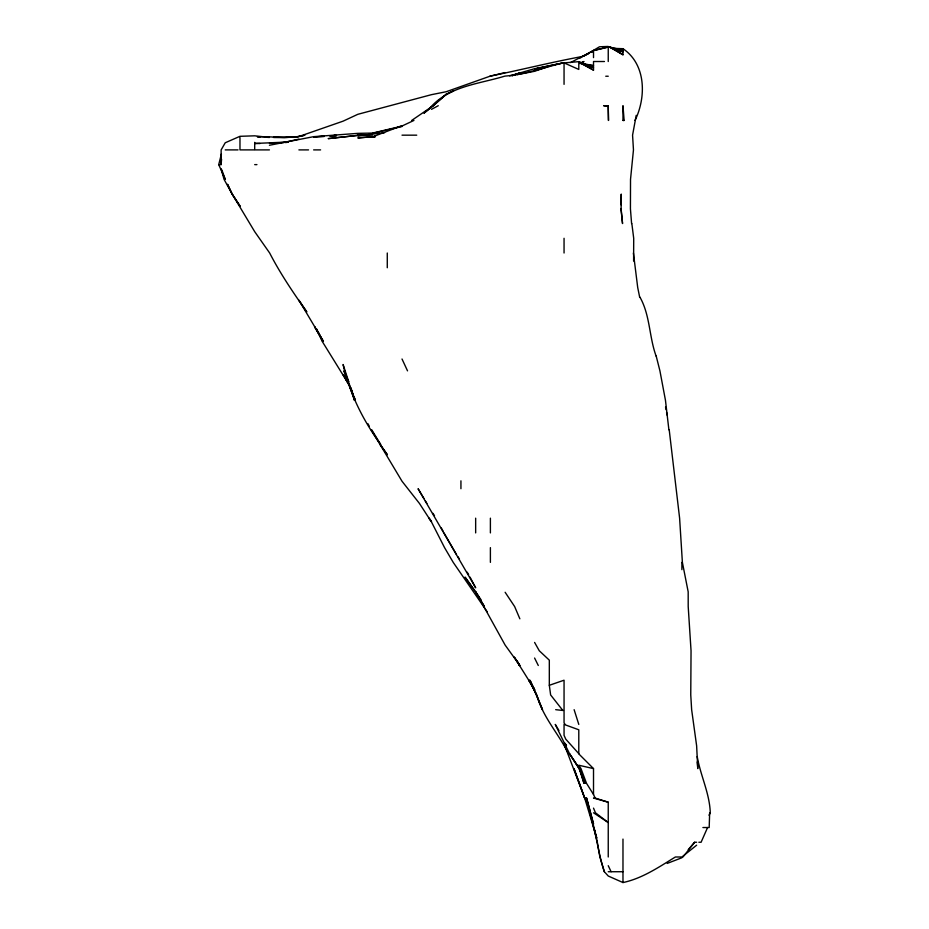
<?xml version="1.0" encoding="UTF-8"?>
<svg xmlns="http://www.w3.org/2000/svg" width="929" height="929" viewBox="0 0 929 929"><rect width="100%" height="100%" fill="white"/><g stroke="black" fill="none" stroke-linecap="round" stroke-linejoin="round"><path stroke-width="1.39" d="M221.427 153.912L218.721 164.63L221.067 164.63L221.148 149.894L225.236 142.764L239.972 136.308L254.697 135.82L269.433 137.422L265.415 137.26M621.048 204.81L621.246 194.091L621.118 208.816L622.546 223.552L620.978 208.816M633.613 261.049L633.706 238.288L631.836 223.552M221.067 164.63L221.578 159.277M636.214 115.347L632.568 135.169L633.462 149.894L630.524 179.355L630.431 208.816L631.592 223.552M635.018 120.433C646.27 97.394 646.294 64.438 622.976 48.691L612.257 48.331M707.573 827.53L701.093 842.255L698.863 842.255M709.024 815.256L710.279 812.794C709.628 793.273 700.478 775.576 697.214 756.554M682.989 856.991L694.613 842.255L696.634 842.255M688.25 849.629L694.613 842.255M429.372 108.693C448.173 86.165 478.261 84.167 504.447 76.236L505.132 76.085C525.442 74.413 544.406 67.376 564.054 62.707L564.054 84.353M424.112 112.99L433.204 105.709L424.112 113.071M591.297 52.419L593.515 50.596L608.24 47.019L593.515 50.549L570.569 62.557M696.634 845.204L681.898 856.991L675.383 856.991C658.858 867.105 642.206 878.509 622.976 882.55L608.24 876.012L604.349 871.727L599.89 856.991L597.324 842.255L589.903 812.794C596.255 832.082 597.811 852.52 604.349 871.727M431.474 106.893L411.686 120.433M583.691 56.181L599.495 46.775L608.24 46.45M431.474 109.355L438.279 105.709M579.835 63.625L584.004 61.511L580.091 63.195M402.013 126.019L413.939 120.433M588.603 53.708L578.79 58.144L581.461 57.377M402.013 125.636L372.552 136.865L375.223 136.528L357.816 137.933L375.223 136.505M667.173 863.424L681.898 857.757M547.982 66.679L534.593 71.289L521.204 73.879M562.219 709.675L550.63 694.95L549.318 685.3L564.054 680.214L564.054 709.675M293.541 137.144L273.451 137.399L284.158 137.643L298.894 136.528L343.08 121.165L357.816 114.313L431.474 94.665L446.21 91.727L490.396 76.073C521.274 69.838 551.768 62.092 582.797 56.402M509.649 75.888L534.593 68.711L564.054 62.707L534.593 69.06L549.318 66.168M402.013 126.112L372.552 133.079L357.816 133.358L313.63 136.668L269.433 145.261M505.132 72.555L489.897 76.236M402.013 126.518L372.552 133.358M298.894 139.129L284.158 142.427L269.433 143.345L281.487 142.88M517.047 74.738L519.857 74.134M332.083 135.971L335.822 135.169L330.84 136.203M384.606 132.719L357.816 135.808L367.094 135.169M285.505 142.59L288.176 142.207M288.176 142.021L254.697 143.461L260.062 143.53M333.766 136.099L336.472 135.785M604.465 61.511L593.515 61.511L593.515 70.128L578.79 61.662L564.054 62.893L578.79 69.443L578.79 63.369M329.702 136.075L336.472 135.564M357.816 134.229L360.498 134.066M296.212 137.004L304.933 135.169C289.372 139.466 273.231 136.11 257.379 136.818L260.062 137.039M324.337 136.366L313.63 136.9L324.337 136.4M605.754 76.236L608.24 76.236M608.24 105.709L603.606 105.709L608.24 106.138L608.483 120.433L608.24 106.138M622.976 120.433L624.125 120.433L622.976 105.709L622.976 120.422L624.125 120.433M357.816 135.169L372.552 135.169M402.013 135.169L416.738 135.169M225.236 149.894L238.033 149.894M253.884 149.894L239.972 149.894L239.972 137.515M269.433 149.894L254.697 149.894L254.697 142.369M298.894 149.894L308.556 149.894M313.63 149.894L320.598 149.894M254.697 164.63L256.938 164.63M608.24 856.991L608.24 802.203L595.175 798.069L593.515 794.481L593.515 768.608L578.79 753.872L578.79 729.788L564.054 724.411L564.054 735.362L565.761 739.147L578.79 753.651M595.175 798.069L593.515 798.069L608.24 802.203M710.279 812.794L709.663 812.794L709.187 827.53L702.905 827.53M608.24 871.727L622.976 871.727M555.681 709.675L564.054 710.592L564.054 722.832L565.111 724.411M582.797 64.275L585.479 64.624M588.162 64.972L593.515 65.657L580.126 63.009M616.275 49.295L622.976 50.201L609.587 47.089M593.515 768.608L578.79 765.229L580.985 768.608L586.513 783.333L593.515 794.481M580.126 63.184L593.515 67.608L578.79 61.662M609.587 47.24L622.976 51.873L609.076 46.775L622.976 54.776L622.976 48.691M578.79 62.208L593.515 70.128M609.621 46.775L622.976 54.776M593.515 812.794L608.24 822.537L595.454 812.794L593.515 808.114M487.11 611.654L453.213 562.37L444.561 547.634L431.474 521.947L419.443 503.448L402.013 481.234L371.252 429.79M514.689 657.558L519.857 665.489L505.132 645.086L475.66 591.831L481.036 599.786M474.812 590.693L465.011 577.095L475.474 591.831L484.404 606.556L475.66 591.831M566.481 745.534L564.867 743.154L566.33 745.534M505.132 592.272L514.643 606.556L519.857 618.807M578.79 767.807L569.605 753.872L555.263 724.411L558.933 730.484M578.79 767.784L569.605 753.872L578.79 767.958M456.464 554.462L443.981 532.909M457.951 556.738L459.449 559.014M432.995 513.331L434.517 515.758M514.109 656.896L534.593 689.562L528.891 680.214L536.254 693.684M371.728 429.79L380.693 444.515C363.134 420.454 349.699 393.641 343.08 364.505L348.654 381.575M423.949 498.536L418.073 488.712L475.66 587.802L470.004 577.095M425.412 500.986L426.875 503.448M467.206 572.194L468.611 574.645M534.593 642.427L539.273 650.753L549.318 660.171L549.318 685.3M367.884 423.647L369.231 426.109M441.333 527.997L443.319 531.678M534.593 658.034L538.286 665.489M318.682 332.803L322.804 341.396L314.571 326.671L323.42 341.396L298.894 300.172L306.814 311.935C293.436 292.96 280.314 273.683 269.665 253.013L254.697 231.669L232.157 194.091L224.052 179.355L221.079 168.648M608.24 865.689L611.108 871.727M402.013 359L407.529 370.868M587.86 804.2L585.061 798.069L587.813 804.758M218.721 164.63L225.236 179.355L221.88 169.984M348.747 381.912L343.881 370.868L349.827 385.593M316.812 329.121L322.212 341.396L349.548 385.593L343.08 374.457L349.374 385.593L355.401 400.329L353.798 396.311M639.976 297.21C650.207 315.384 649.081 336.867 656.129 356.132M579.278 768.608L585.351 783.333L579.243 768.608L583.981 783.333L579.673 768.608M350.082 386.928L352.741 393.629M536.811 694.95C542.606 717.083 558.759 733.782 568.536 753.872L564.054 743.827L584.678 798.069L596.79 838.237L594.281 828.865M578.79 781.707L573.971 768.608L584.678 798.069L579.417 783.333M350.012 386.928L354.576 400.329L351.127 388.276M574.122 709.675L578.79 724.411M656.211 356.132L659.927 370.868L665.466 400.329L668.892 429.79M639.675 297.21L637.712 287.549L633.404 253.013M665.536 407.018L666.058 409.701M666.581 412.383L667.092 415.054M669.205 429.79L679.61 518.173L682.385 562.37L688.18 591.831L688.203 606.556L691.048 650.753L690.758 694.95L691.64 709.675L696.634 745.836L697.772 768.608L697.261 761.908M681.898 562.37L681.898 569.663M622.976 839.084L622.976 882.55M608.24 46.775L608.24 61.511M593.515 51.385L593.515 57.61M564.054 238.288L564.054 253.013M490.396 518.173L490.396 532.909M490.396 547.634L490.396 562.37M475.66 518.173L475.66 532.909M460.935 480.827L460.935 488.712M387.277 253.013L387.277 267.749M446.21 94.235L433.228 105.709L446.21 94.363L453.166 90.972L446.21 94.235M593.515 50.526L591.25 52.221L593.515 50.572M519.857 72.985L511.902 75.772L519.857 73.008M375.409 136.447L372.552 136.865L375.409 136.412M357.816 135.367L328.355 138.607L357.816 135.367M431.474 521.401L428.943 518.173L431.474 521.401M387.277 454.641L380.17 444.515L387.277 454.641M239.972 205.983L232.134 194.091L227.535 184.267L232.157 194.091L239.972 205.983M534.593 689.864L529.124 680.214L536.625 694.95L542.49 709.675L530.018 680.214L534.593 689.899M519.497 665.489L516.803 660.577L519.45 665.489M354.669 400.329L350.268 386.928L354.576 400.329M593.515 824L586.605 798.069L593.515 824"/></g></svg>
